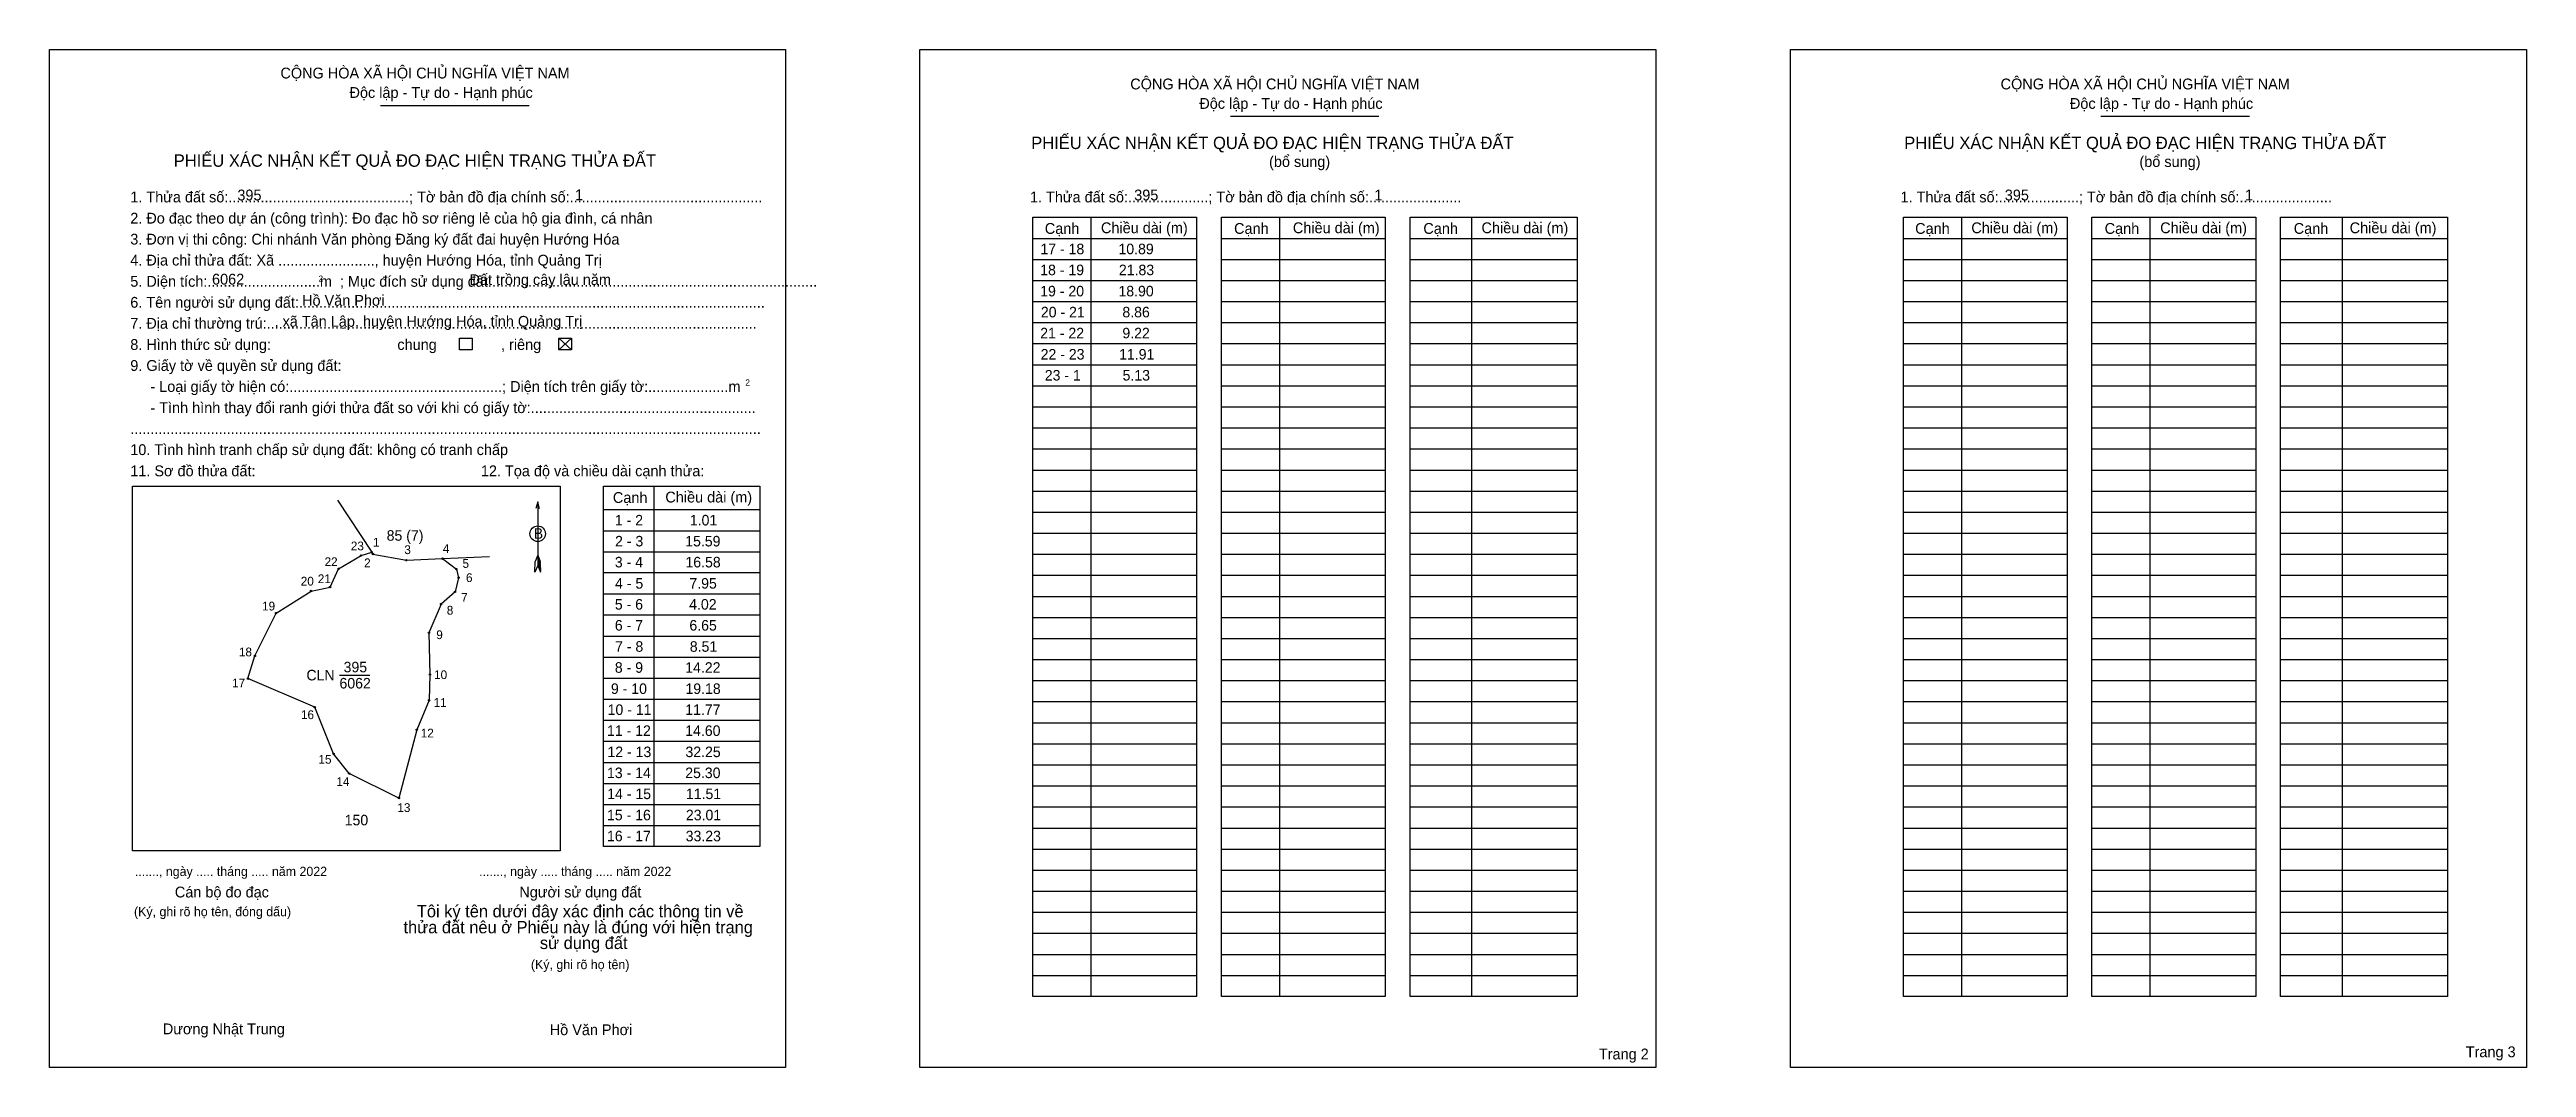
# Model space of a CAD drawing. Extents: x 546137 to 547270, y 1838507 to 1838972.
import ezdxf

# ---------------------------------------------------------------- set-up
doc = ezdxf.new("R2010")
doc.units = 0
for name, color, linetype in [('Level 1', 7, 'Continuous'), ('Level 10', 7, 'Continuous'), ('Level 11', 7, 'Continuous'), ('Level 13', 7, 'Continuous'), ('Level 2', 7, 'Continuous'), ('Level 25', 7, 'Continuous'), ('Level 48', 7, 'Continuous'), ('Level 50', 7, 'Continuous'), ('Level 52', 7, 'Continuous'), ('Level 55', 7, 'Continuous'), ('Level 6', 7, 'Continuous'), ('Level 9', 7, 'Continuous')]:
    doc.layers.add(name, color=color, linetype=linetype)

msp = doc.modelspace()

# ---------------------------------------------------------------- linework, layer by layer
at = {"layer": 'Level 1'}
for p, q in [((546136.9, 1838972.3), (546136.9, 1838972.3)), ((546535.1, 1838972.3), (546535.1, 1838972.3)), ((546288.3, 1838946.8), (546356.3, 1838946.8)), ((546677.1, 1838941.9), (546745.1, 1838941.9)), ((547075.3, 1838941.9), (547143.4, 1838941.9)), ((546613.3, 1838895.6), (546613.3, 1838539.1)), ((546699.6, 1838895.6), (546699.6, 1838539.1)), ((546787.4, 1838895.6), (546787.4, 1838539.1)), ((547011.6, 1838895.6), (547011.6, 1838539.1)), ((547097.8, 1838895.6), (547097.8, 1838539.1)), ((547185.7, 1838895.6), (547185.7, 1838539.1)), ((546586.8, 1838885.9), (546661.6, 1838885.9)), ((546586.8, 1838876.3), (546661.6, 1838876.3)), ((546673.1, 1838885.9), (546747.9, 1838885.9)), ((546673.1, 1838876.3), (546747.9, 1838876.3)), ((546759.3, 1838885.9), (546835.8, 1838885.9)), ((546759.3, 1838876.3), (546835.8, 1838876.3)), ((546985.1, 1838885.9), (547059.9, 1838885.9)), ((546985.1, 1838876.3), (547059.9, 1838876.3)), ((547071.3, 1838885.9), (547146.2, 1838885.9)), ((547071.3, 1838876.3), (547146.2, 1838876.3)), ((547157.6, 1838885.9), (547234, 1838885.9)), ((547157.6, 1838876.3), (547234, 1838876.3)), ((546586.8, 1838866.7), (546661.6, 1838866.7)), ((546673.1, 1838866.7), (546747.9, 1838866.7)), ((546759.3, 1838866.7), (546835.8, 1838866.7)), ((546985.1, 1838866.7), (547059.9, 1838866.7)), ((547071.3, 1838866.7), (547146.2, 1838866.7)), ((547157.6, 1838866.7), (547234, 1838866.7)), ((546586.8, 1838857), (546661.6, 1838857)), ((546673.1, 1838857), (546747.9, 1838857)), ((546759.3, 1838857), (546835.8, 1838857)), ((546985.1, 1838857), (547059.9, 1838857)), ((547071.3, 1838857), (547146.2, 1838857)), ((547157.6, 1838857), (547234, 1838857)), ((546586.8, 1838847.4), (546661.6, 1838847.4)), ((546673.1, 1838847.4), (546747.9, 1838847.4)), ((546759.3, 1838847.4), (546835.8, 1838847.4)), ((546985.1, 1838847.4), (547059.9, 1838847.4)), ((547071.3, 1838847.4), (547146.2, 1838847.4)), ((547157.6, 1838847.4), (547234, 1838847.4)), ((546369.9, 1838840.3), (546375.6, 1838834.9)), ((546369.9, 1838834.9), (546375.6, 1838840.3)), ((546586.8, 1838837.8), (546661.6, 1838837.8)), ((546673.1, 1838837.8), (546747.9, 1838837.8)), ((546759.3, 1838837.8), (546835.8, 1838837.8)), ((546985.1, 1838837.8), (547059.9, 1838837.8)), ((547071.3, 1838837.8), (547146.2, 1838837.8)), ((547157.6, 1838837.8), (547234, 1838837.8)), ((546586.8, 1838828.1), (546661.6, 1838828.1)), ((546673.1, 1838828.1), (546747.9, 1838828.1)), ((546759.3, 1838828.1), (546835.8, 1838828.1)), ((546985.1, 1838828.1), (547059.9, 1838828.1)), ((547071.3, 1838828.1), (547146.2, 1838828.1)), ((547157.6, 1838828.1), (547234, 1838828.1)), ((546586.8, 1838818.5), (546661.6, 1838818.5)), ((546586.8, 1838808.9), (546661.6, 1838808.9)), ((546673.1, 1838818.5), (546747.9, 1838818.5)), ((546673.1, 1838808.9), (546747.9, 1838808.9)), ((546759.3, 1838818.5), (546835.8, 1838818.5)), ((546759.3, 1838808.9), (546835.8, 1838808.9)), ((546985.1, 1838818.5), (547059.9, 1838818.5)), ((546985.1, 1838808.9), (547059.9, 1838808.9)), ((547071.3, 1838818.5), (547146.2, 1838818.5)), ((547071.3, 1838808.9), (547146.2, 1838808.9)), ((547157.6, 1838818.5), (547234, 1838818.5)), ((547157.6, 1838808.9), (547234, 1838808.9)), ((546586.8, 1838799.2), (546661.6, 1838799.2)), ((546673.1, 1838799.2), (546747.9, 1838799.2)), ((546759.3, 1838799.2), (546835.8, 1838799.2)), ((546985.1, 1838799.2), (547059.9, 1838799.2)), ((547071.3, 1838799.2), (547146.2, 1838799.2)), ((547157.6, 1838799.2), (547234, 1838799.2)), ((546586.8, 1838789.6), (546661.6, 1838789.6)), ((546673.1, 1838789.6), (546747.9, 1838789.6)), ((546759.3, 1838789.6), (546835.8, 1838789.6)), ((546985.1, 1838789.6), (547059.9, 1838789.6)), ((547071.3, 1838789.6), (547146.2, 1838789.6)), ((547157.6, 1838789.6), (547234, 1838789.6)), ((546586.8, 1838779.9), (546661.6, 1838779.9)), ((546673.1, 1838779.9), (546747.9, 1838779.9)), ((546759.3, 1838779.9), (546835.8, 1838779.9)), ((546985.1, 1838779.9), (547059.9, 1838779.9)), ((547071.3, 1838779.9), (547146.2, 1838779.9)), ((547157.6, 1838779.9), (547234, 1838779.9)), ((546174.8, 1838772.6), (546174.8, 1838772.6)), ((546360.2, 1838765.4), (546360.2, 1838736.2)), ((546413.4, 1838772.6), (546413.4, 1838607.7)), ((546586.8, 1838770.3), (546661.6, 1838770.3)), ((546673.1, 1838770.3), (546747.9, 1838770.3)), ((546759.3, 1838770.3), (546835.8, 1838770.3)), ((546985.1, 1838770.3), (547059.9, 1838770.3)), ((547071.3, 1838770.3), (547146.2, 1838770.3)), ((547157.6, 1838770.3), (547234, 1838770.3)), ((546390.3, 1838761.9), (546461.8, 1838761.9)), ((546390.3, 1838752.2), (546461.8, 1838752.2)), ((546586.8, 1838760.7), (546661.6, 1838760.7)), ((546586.8, 1838751), (546661.6, 1838751)), ((546673.1, 1838760.7), (546747.9, 1838760.7)), ((546673.1, 1838751), (546747.9, 1838751)), ((546759.3, 1838760.7), (546835.8, 1838760.7)), ((546759.3, 1838751), (546835.8, 1838751)), ((546985.1, 1838760.7), (547059.9, 1838760.7)), ((546985.1, 1838751), (547059.9, 1838751)), ((547071.3, 1838760.7), (547146.2, 1838760.7)), ((547071.3, 1838751), (547146.2, 1838751)), ((547157.6, 1838760.7), (547234, 1838760.7)), ((547157.6, 1838751), (547234, 1838751)), ((546360.2, 1838741), (546359, 1838738.1)), ((546360.2, 1838741), (546361.4, 1838738.1)), ((546360.2, 1838740.6), (546361.4, 1838737.6)), ((546360.2, 1838740.2), (546361.4, 1838737.2)), ((546360.2, 1838739.8), (546361.4, 1838736.8)), ((546390.3, 1838742.6), (546461.8, 1838742.6)), ((546586.8, 1838741.4), (546661.6, 1838741.4)), ((546673.1, 1838741.4), (546747.9, 1838741.4)), ((546759.3, 1838741.4), (546835.8, 1838741.4)), ((546985.1, 1838741.4), (547059.9, 1838741.4)), ((547071.3, 1838741.4), (547146.2, 1838741.4)), ((547157.6, 1838741.4), (547234, 1838741.4)), ((546358.9, 1838733.2), (546359, 1838738.1)), ((546360.2, 1838736.2), (546358.9, 1838733.2)), ((546360.2, 1838739.3), (546361.4, 1838736.3)), ((546360.2, 1838738.9), (546361.4, 1838735.9)), ((546360.2, 1838738.5), (546361.4, 1838735.5)), ((546360.2, 1838738.1), (546361.5, 1838735)), ((546360.2, 1838737.7), (546361.5, 1838734.6)), ((546360.2, 1838737.3), (546361.5, 1838734.2)), ((546360.2, 1838736.8), (546361.5, 1838733.8)), ((546360.2, 1838736.2), (546361.5, 1838733.2)), ((546361.5, 1838733.2), (546361.4, 1838738.1)), ((546390.3, 1838733), (546461.8, 1838733)), ((546586.8, 1838731.8), (546661.6, 1838731.8)), ((546673.1, 1838731.8), (546747.9, 1838731.8)), ((546759.3, 1838731.8), (546835.8, 1838731.8)), ((546985.1, 1838731.8), (547059.9, 1838731.8)), ((547071.3, 1838731.8), (547146.2, 1838731.8)), ((547157.6, 1838731.8), (547234, 1838731.8)), ((546390.3, 1838723.3), (546461.8, 1838723.3)), ((546586.8, 1838722.1), (546661.6, 1838722.1)), ((546673.1, 1838722.1), (546747.9, 1838722.1)), ((546759.3, 1838722.1), (546835.8, 1838722.1)), ((546985.1, 1838722.1), (547059.9, 1838722.1)), ((547071.3, 1838722.1), (547146.2, 1838722.1)), ((547157.6, 1838722.1), (547234, 1838722.1)), ((546390.3, 1838713.7), (546461.8, 1838713.7)), ((546586.8, 1838712.5), (546661.6, 1838712.5)), ((546673.1, 1838712.5), (546747.9, 1838712.5)), ((546759.3, 1838712.5), (546835.8, 1838712.5)), ((546985.1, 1838712.5), (547059.9, 1838712.5)), ((547071.3, 1838712.5), (547146.2, 1838712.5)), ((547157.6, 1838712.5), (547234, 1838712.5)), ((546390.3, 1838704), (546461.8, 1838704)), ((546390.3, 1838694.4), (546461.8, 1838694.4)), ((546586.8, 1838702.9), (546661.6, 1838702.9)), ((546673.1, 1838702.9), (546747.9, 1838702.9)), ((546759.3, 1838702.9), (546835.8, 1838702.9)), ((546985.1, 1838702.9), (547059.9, 1838702.9)), ((547071.3, 1838702.9), (547146.2, 1838702.9)), ((547157.6, 1838702.9), (547234, 1838702.9)), ((546390.3, 1838684.8), (546461.8, 1838684.8)), ((546586.8, 1838693.2), (546661.6, 1838693.2)), ((546586.8, 1838683.6), (546661.6, 1838683.6)), ((546673.1, 1838693.2), (546747.9, 1838693.2)), ((546673.1, 1838683.6), (546747.9, 1838683.6)), ((546759.3, 1838693.2), (546835.8, 1838693.2)), ((546759.3, 1838683.6), (546835.8, 1838683.6)), ((546985.1, 1838693.2), (547059.9, 1838693.2)), ((546985.1, 1838683.6), (547059.9, 1838683.6)), ((547071.3, 1838693.2), (547146.2, 1838693.2)), ((547071.3, 1838683.6), (547146.2, 1838683.6)), ((547157.6, 1838693.2), (547234, 1838693.2)), ((547157.6, 1838683.6), (547234, 1838683.6)), ((546390.3, 1838675.1), (546461.8, 1838675.1)), ((546586.8, 1838674), (546661.6, 1838674)), ((546673.1, 1838674), (546747.9, 1838674)), ((546759.3, 1838674), (546835.8, 1838674)), ((546985.1, 1838674), (547059.9, 1838674)), ((547071.3, 1838674), (547146.2, 1838674)), ((547157.6, 1838674), (547234, 1838674)), ((546390.3, 1838665.5), (546461.8, 1838665.5)), ((546586.8, 1838664.3), (546661.6, 1838664.3)), ((546673.1, 1838664.3), (546747.9, 1838664.3)), ((546759.3, 1838664.3), (546835.8, 1838664.3)), ((546985.1, 1838664.3), (547059.9, 1838664.3)), ((547071.3, 1838664.3), (547146.2, 1838664.3)), ((547157.6, 1838664.3), (547234, 1838664.3)), ((546390.3, 1838655.9), (546461.8, 1838655.9)), ((546586.8, 1838654.7), (546661.6, 1838654.7)), ((546673.1, 1838654.7), (546747.9, 1838654.7)), ((546759.3, 1838654.7), (546835.8, 1838654.7)), ((546985.1, 1838654.7), (547059.9, 1838654.7)), ((547071.3, 1838654.7), (547146.2, 1838654.7)), ((547157.6, 1838654.7), (547234, 1838654.7)), ((546390.3, 1838646.2), (546461.8, 1838646.2)), ((546586.8, 1838645), (546661.6, 1838645)), ((546673.1, 1838645), (546747.9, 1838645)), ((546759.3, 1838645), (546835.8, 1838645)), ((546985.1, 1838645), (547059.9, 1838645)), ((547071.3, 1838645), (547146.2, 1838645)), ((547157.6, 1838645), (547234, 1838645)), ((546390.3, 1838636.6), (546461.8, 1838636.6)), ((546390.3, 1838627), (546461.8, 1838627)), ((546586.8, 1838635.4), (546661.6, 1838635.4)), ((546673.1, 1838635.4), (546747.9, 1838635.4)), ((546759.3, 1838635.4), (546835.8, 1838635.4)), ((546985.1, 1838635.4), (547059.9, 1838635.4)), ((547071.3, 1838635.4), (547146.2, 1838635.4)), ((547157.6, 1838635.4), (547234, 1838635.4)), ((546390.3, 1838617.3), (546461.8, 1838617.3)), ((546586.8, 1838625.8), (546661.6, 1838625.8)), ((546586.8, 1838616.1), (546661.6, 1838616.1)), ((546673.1, 1838625.8), (546747.9, 1838625.8)), ((546673.1, 1838616.1), (546747.9, 1838616.1)), ((546759.3, 1838625.8), (546835.8, 1838625.8)), ((546759.3, 1838616.1), (546835.8, 1838616.1)), ((546985.1, 1838625.8), (547059.9, 1838625.8)), ((546985.1, 1838616.1), (547059.9, 1838616.1)), ((547071.3, 1838625.8), (547146.2, 1838625.8)), ((547071.3, 1838616.1), (547146.2, 1838616.1)), ((547157.6, 1838625.8), (547234, 1838625.8)), ((547157.6, 1838616.1), (547234, 1838616.1)), ((546370.5, 1838605.8), (546370.5, 1838605.8)), ((546586.8, 1838606.5), (546661.6, 1838606.5)), ((546673.1, 1838606.5), (546747.9, 1838606.5)), ((546759.3, 1838606.5), (546835.8, 1838606.5)), ((546985.1, 1838606.5), (547059.9, 1838606.5)), ((547071.3, 1838606.5), (547146.2, 1838606.5)), ((547157.6, 1838606.5), (547234, 1838606.5)), ((546586.8, 1838596.9), (546661.6, 1838596.9)), ((546673.1, 1838596.9), (546747.9, 1838596.9)), ((546759.3, 1838596.9), (546835.8, 1838596.9)), ((546985.1, 1838596.9), (547059.9, 1838596.9)), ((547071.3, 1838596.9), (547146.2, 1838596.9)), ((547157.6, 1838596.9), (547234, 1838596.9)), ((546586.8, 1838587.2), (546661.6, 1838587.2)), ((546673.1, 1838587.2), (546747.9, 1838587.2)), ((546759.3, 1838587.2), (546835.8, 1838587.2)), ((546985.1, 1838587.2), (547059.9, 1838587.2)), ((547071.3, 1838587.2), (547146.2, 1838587.2)), ((547157.6, 1838587.2), (547234, 1838587.2)), ((546586.8, 1838577.6), (546661.6, 1838577.6)), ((546673.1, 1838577.6), (546747.9, 1838577.6)), ((546759.3, 1838577.6), (546835.8, 1838577.6)), ((546985.1, 1838577.6), (547059.9, 1838577.6)), ((547071.3, 1838577.6), (547146.2, 1838577.6)), ((547157.6, 1838577.6), (547234, 1838577.6)), ((546586.8, 1838568), (546661.6, 1838568)), ((546586.8, 1838558.3), (546661.6, 1838558.3)), ((546673.1, 1838568), (546747.9, 1838568)), ((546673.1, 1838558.3), (546747.9, 1838558.3)), ((546759.3, 1838568), (546835.8, 1838568)), ((546759.3, 1838558.3), (546835.8, 1838558.3)), ((546985.1, 1838568), (547059.9, 1838568)), ((546985.1, 1838558.3), (547059.9, 1838558.3)), ((547071.3, 1838568), (547146.2, 1838568)), ((547071.3, 1838558.3), (547146.2, 1838558.3)), ((547157.6, 1838568), (547234, 1838568)), ((547157.6, 1838558.3), (547234, 1838558.3)), ((546586.8, 1838548.7), (546661.6, 1838548.7)), ((546673.1, 1838548.7), (546747.9, 1838548.7)), ((546759.3, 1838548.7), (546835.8, 1838548.7)), ((546985.1, 1838548.7), (547059.9, 1838548.7)), ((547071.3, 1838548.7), (547146.2, 1838548.7)), ((547157.6, 1838548.7), (547234, 1838548.7)), ((546473.6, 1838506.6), (546473.6, 1838506.6)), ((546871.8, 1838506.6), (546871.8, 1838506.6))]:
    msp.add_line(p, q, dxfattribs=at)
for points in [[(546586.8, 1838895.6), (546661.6, 1838895.6), (546661.6, 1838539.1), (546586.8, 1838539.1)], [(546673.1, 1838895.6), (546747.9, 1838895.6), (546747.9, 1838539.1), (546673.1, 1838539.1)], [(546759.3, 1838895.6), (546835.8, 1838895.6), (546835.8, 1838539.1), (546759.3, 1838539.1)], [(546985.1, 1838895.6), (547059.9, 1838895.6), (547059.9, 1838539.1), (546985.1, 1838539.1)], [(547071.3, 1838895.6), (547146.2, 1838895.6), (547146.2, 1838539.1), (547071.3, 1838539.1)], [(547157.6, 1838895.6), (547234, 1838895.6), (547234, 1838539.1), (547157.6, 1838539.1)], [(546174.8, 1838772.6), (546370.5, 1838772.6), (546370.5, 1838605.8), (546174.8, 1838605.8)], [(546390.3, 1838772.6), (546461.8, 1838772.6), (546461.8, 1838607.7), (546390.3, 1838607.7)]]:
    msp.add_lwpolyline(points, close=True, dxfattribs=at)
msp.add_lwpolyline([(546361, 1838762.3), (546360.2, 1838765.4), (546359.4, 1838762.3)], dxfattribs=at)
msp.add_circle((546360.2, 1838750.8), 3.56, dxfattribs=at)
at = {"layer": 'Level 10'}
for p, q in [((546268.6, 1838766.1), (546284.3, 1838742.3)), ((546316.7, 1838739.4), (546338.2, 1838740.4))]:
    msp.add_line(p, q, dxfattribs=at)
msp.add_lwpolyline([(546284.8, 1838741.5), (546300.1, 1838738.7), (546316.7, 1838739.4), (546323, 1838734.6), (546324, 1838730.7), (546322.4, 1838724.2), (546316, 1838718.6), (546310.4, 1838705.5), (546310.9, 1838686.4), (546310.5, 1838674.6), (546304.9, 1838661.1), (546296.7, 1838629.9), (546274, 1838641.1), (546266.8, 1838650.1), (546258.2, 1838671.4), (546227.6, 1838684.5), (546230.8, 1838694.9), (546240.5, 1838714.5), (546256.5, 1838724.6), (546265.2, 1838726.4), (546269.1, 1838734.8), (546279.4, 1838740.8), (546284.3, 1838742.3)], close=True, dxfattribs=at)
at = {"layer": 'Level 11'}
for centre in [(546279.4, 1838740.8), (546284.3, 1838742.3), (546284.8, 1838741.5), (546284.8, 1838741.5), (546316.7, 1838739.4), (546269.1, 1838734.8), (546300.1, 1838738.7), (546323, 1838734.6), (546324, 1838730.7), (546256.5, 1838724.6), (546265.2, 1838726.4), (546316, 1838718.6), (546322.4, 1838724.2), (546240.5, 1838714.5), (546310.4, 1838705.5), (546230.8, 1838694.9), (546227.6, 1838684.5), (546310.9, 1838686.4), (546258.2, 1838671.4), (546310.5, 1838674.6), (546304.9, 1838661.1), (546266.8, 1838650.1), (546274, 1838641.1), (546296.7, 1838629.9)]:
    msp.add_circle(centre, 0.321, dxfattribs=at)
at = {"layer": 'Level 2'}
for points in [[(546136.9, 1838972.3), (546473.6, 1838972.3), (546473.6, 1838506.6), (546136.9, 1838506.6)], [(546535.1, 1838972.3), (546871.8, 1838972.3), (546871.8, 1838506.6), (546535.1, 1838506.6)], [(546933.4, 1838972.3), (547270.1, 1838972.3), (547270.1, 1838506.6), (546933.4, 1838506.6)]]:
    msp.add_lwpolyline(points, close=True, dxfattribs=at)
at = {"layer": 'Level 25'}
for p, q in [((546269.1, 1838734.8), (546279.4, 1838740.8)), ((546240.5, 1838714.5), (546256.5, 1838724.6)), ((546258.2, 1838671.4), (546227.6, 1838684.5))]:
    msp.add_line(p, q, dxfattribs=at)
at = {"layer": 'Level 50'}
for points in [[(546324.4, 1838840.3), (546330.2, 1838840.3), (546330.2, 1838834.9), (546324.4, 1838834.9)], [(546369.9, 1838840.3), (546375.6, 1838840.3), (546375.6, 1838834.9), (546369.9, 1838834.9)]]:
    msp.add_lwpolyline(points, close=True, dxfattribs=at)
at = {"layer": 'Level 9'}
msp.add_line((546269.5, 1838686.1), (546283.4, 1838686.1), dxfattribs=at)

# ---------------------------------------------------------------- texts
at = {"layer": 'Level 1'}
for s, height, p in [('CỘNG HÒA XÃ HỘI CHỦ NGHĨA VIỆT NAM', 4.946, (546242.5, 1838959.1)), ('Độc lập - Tự do - Hạnh phúc', 4.946, (546274.1, 1838950.2)), ('CỘNG HÒA XÃ HỘI CHỦ NGHĨA VIỆT NAM', 4.946, (546631.3, 1838954.1)), ('CỘNG HÒA XÃ HỘI CHỦ NGHĨA VIỆT NAM', 4.946, (547029.5, 1838954.1)), ('Độc lập - Tự do - Hạnh phúc', 4.946, (546662.9, 1838945.2)), ('Độc lập - Tự do - Hạnh phúc', 4.946, (547061.2, 1838945.2)), ('PHIẾU XÁC NHẬN KẾT QUẢ ĐO ĐẠC HIỆN TRẠNG THỬA ĐẤT', 5.653, (546586, 1838926.8)), ('PHIẾU XÁC NHẬN KẾT QUẢ ĐO ĐẠC HIỆN TRẠNG THỬA ĐẤT', 5.653, (546985.4, 1838926.8)), ('PHIẾU XÁC NHẬN KẾT QUẢ ĐO ĐẠC HIỆN TRẠNG THỬA ĐẤT', 5.653, (546193.7, 1838918.7)), ('(bổ sung)', 4.95, (546694.8, 1838918.6)), ('(bổ sung)', 4.95, (547093, 1838918.6)), ('2. Đo đạc theo dự án (công trình): Đo đạc hồ sơ riêng lẻ của hộ gia đình, cá nhân', 4.946, (546173.8, 1838892.7)), ('1. Thửa đất số:.............................................; Tờ bản đồ địa chính số:................................................', 4.9459, (546173.8, 1838902.4)), ('1. Thửa đất số:....................; Tờ bản đồ địa chính số:.......................', 4.946, (546585.4, 1838902.4)), ('1. Thửa đất số:....................; Tờ bản đồ địa chính số:.......................', 4.946, (546983.7, 1838902.4)), ('3. Đơn vị thi công: Chi nhánh Văn phòng Đăng ký đất đai huyện Hướng Hóa', 4.946, (546173.8, 1838883.1)), ('Cạnh', 4.95, (546592.2, 1838888)), ('Chiều dài (m)', 4.946, (546617.9, 1838888.3)), ('Cạnh', 4.95, (546678.8, 1838888)), ('Chiều dài (m)', 4.946, (546705.7, 1838888.3)), ('Cạnh', 4.95, (546765.4, 1838888)), ('Chiều dài (m)', 4.946, (546792, 1838888.3)), ('Cạnh', 4.95, (546990.4, 1838888)), ('Chiều dài (m)', 4.946, (547016.1, 1838888.3)), ('Cạnh', 4.95, (547077.1, 1838888)), ('Chiều dài (m)', 4.946, (547102.5, 1838888.3)), ('Cạnh', 4.95, (547163.6, 1838888)), ('Chiều dài (m)', 4.946, (547189.2, 1838888.3)), ('4. Địa chỉ thửa đất: Xã ........................, huyện Hướng Hóa, tỉnh Quảng Trị', 4.946, (546173.8, 1838873.5)), ('5. Diện tích:............................m  ; Mục đích sử dụng đất:.................................................................................', 4.9459, (546173.8, 1838863.8)), ('2', 2.83, (546259.9, 1838866.1)), ('6. Tên người sử dụng đất:....................................................................................................................', 4.9459, (546173.8, 1838854.2)), ('7. Địa chỉ thường trú:..........................................................................................................................', 4.9459, (546173.8, 1838844.6)), ('9. Giấy tờ về quyền sử dụng đất:', 4.946, (546173.8, 1838825.3)), ('chung                , riêng', 4.946, (546296, 1838834.9)), ('     - Loại giấy tờ hiện có:.....................................................; Diện tích trên giấy tờ:....................m', 4.9459, (546173.8, 1838815.7)), ('2', 2.83, (546455.2, 1838818.6)), ('     - Tình hình thay đổi ranh giới thửa đất so với khi có giấy tờ:........................................................', 4.9459, (546173.8, 1838806)), ('.............................................................................................................................................................', 4.9459, (546173.8, 1838796.4)), ('10. Tình hình tranh chấp sử dụng đất: không có tranh chấp', 4.946, (546173.8, 1838786.8)), ('11. Sơ đồ thửa đất:', 4.946, (546173.8, 1838777.1)), ('12. Tọa độ và chiều dài cạnh thửa:', 4.946, (546334.2, 1838777.1)), ('Cạnh', 4.95, (546394.6, 1838764.9)), ('Chiều dài (m)', 4.946, (546418.6, 1838765.1)), ('B', 4.82, (546358.4, 1838748.5)), ('......., ngày ..... tháng ..... năm 2022', 4.24, (546175.9, 1838594.2)), ('......., ngày ..... tháng ..... năm 2022', 4.24, (546333.4, 1838594.2)), ('Cán bộ đo đạc', 4.946, (546194.2, 1838584.4)), ('Tôi ký tên dưới đây xác định các thông tin về', 5.62, (546304.9, 1838575.3)), ('Người sử dụng đất', 4.946, (546351.8, 1838584.4)), ('(Ký, ghi rõ họ tên, đóng dấu)', 4.24, (546175.5, 1838575.8)), ('thửa đất nêu ở Phiếu này là đúng với hiện trạng', 5.62, (546298.8, 1838568)), ('sử dụng đất', 5.62, (546361.2, 1838560.8)), ('(Ký, ghi rõ họ tên)', 4.24, (546357.1, 1838551.6)), ('Dương Nhật Trung', 4.946, (546188.7, 1838521.8)), ('Trang 2', 4.95, (546845.7, 1838510.3)), ('Trang 3', 4.95, (547242.3, 1838511.3))]:
    msp.add_text(s, height=height, dxfattribs=at).set_placement(p)
at = {"layer": 'Level 13'}
for s, p in [('CLN', (546254.4, 1838683.7)), ('6062', (546269.5, 1838680)), ('395', (546271.4, 1838687.4))]:
    msp.add_text(s, height=4.82, dxfattribs=at).set_placement(p)
at = {"layer": 'Level 48'}
msp.add_text('8. Hình thức sử dụng:', height=4.946, dxfattribs=at).set_placement((546173.8, 1838834.9))
at = {"layer": 'Level 52'}
for s, p in [('17 - 18', (546590.2, 1838878.7)), ('10.89', (546625.9, 1838878.7)), ('18 - 19', (546590.1, 1838869.1)), ('19 - 20', (546590.1, 1838859.4)), ('21.83', (546626.1, 1838869.1)), ('18.90', (546625.9, 1838859.4)), ('20 - 21', (546590.4, 1838849.8)), ('8.86', (546627.7, 1838849.8)), ('21 - 22', (546590.1, 1838840.2)), ('9.22', (546627.7, 1838840.2)), ('22 - 23', (546590.3, 1838830.5)), ('11.91', (546626.2, 1838830.5)), ('23 - 1', (546592.2, 1838820.9)), ('5.13', (546627.8, 1838820.9)), ('1 - 2', (546395.5, 1838754.6)), ('1.01', (546429.8, 1838754.6)), ('3 - 4', (546395.5, 1838735.4)), ('2 - 3', (546395.6, 1838745)), ('15.59', (546427.7, 1838745)), ('16.58', (546427.8, 1838735.4)), ('4 - 5', (546395.6, 1838725.7)), ('7.95', (546429.6, 1838725.7)), ('5 - 6', (546395.5, 1838716.1)), ('4.02', (546429.5, 1838716.1)), ('6 - 7', (546395.5, 1838706.5)), ('6.65', (546429.6, 1838706.5)), ('7 - 8', (546395.6, 1838696.8)), ('8.51', (546429.8, 1838696.8)), ('8 - 9', (546395.5, 1838687.2)), ('14.22', (546427.7, 1838687.2)), ('10 - 11', (546392.2, 1838667.9)), ('9 - 10', (546393.7, 1838677.5)), ('11.77', (546427.7, 1838667.9)), ('19.18', (546427.8, 1838677.5)), ('11 - 12', (546391.9, 1838658.3)), ('14.60', (546427.7, 1838658.3)), ('12 - 13', (546392.1, 1838648.6)), ('32.25', (546427.8, 1838648.6)), ('13 - 14', (546391.9, 1838639)), ('25.30', (546427.7, 1838639)), ('14 - 15', (546392, 1838629.4)), ('11.51', (546428, 1838629.4)), ('15 - 16', (546391.9, 1838619.7)), ('16 - 17', (546391.9, 1838610.1)), ('33.23', (546427.9, 1838610.1)), ('23.01', (546428, 1838619.7))]:
    msp.add_text(s, height=4.82, dxfattribs=at).set_placement(p)
at = {"layer": 'Level 55'}
for s, p in [('23', (546279.3, 1838740.8)), ('1', (546284.2, 1838742.3)), ('2', (546284.8, 1838741.5)), ('22', (546269, 1838734.8)), ('3', (546300.1, 1838738.7)), ('4', (546316.6, 1838739.4)), ('5', (546323, 1838734.6)), ('6', (546323.9, 1838730.7)), ('20', (546256.4, 1838724.6)), ('21', (546265, 1838726.4)), ('8', (546316, 1838718.6)), ('7', (546322.4, 1838724.2)), ('19', (546240.4, 1838714.5)), ('9', (546310.3, 1838705.5)), ('18', (546230.7, 1838694.9)), ('17', (546227.5, 1838684.5)), ('10', (546310.8, 1838686.4)), ('11', (546310.4, 1838674.6)), ('16', (546258, 1838671.4)), ('12', (546304.8, 1838661.1)), ('15', (546266.7, 1838650.1)), ('14', (546273.9, 1838641.1)), ('13', (546296.6, 1838629.9))]:
    msp.add_text(s, height=0.161, dxfattribs=at).set_placement(p)
at = {"layer": 'Level 6'}
for s, height, p in [('395', 4.95, (546222.8, 1838903.3)), ('1', 4.95, (546377.3, 1838903.4)), ('395', 4.95, (546633.1, 1838903.3)), ('1', 4.95, (546743, 1838903.3)), ('395', 4.95, (547031.4, 1838903.3)), ('1', 4.95, (547141.3, 1838903.3)), ('6062', 4.95, (546211.2, 1838864.8)), ('Đất trồng cây lâu năm', 4.946, (546329, 1838864.6)), ('Hồ Văn Phơi', 4.946, (546252.4, 1838855.1)), (', xã Tân Lập, huyện Hướng Hóa, tỉnh Quảng Trị', 4.946, (546239.8, 1838845.5)), ('Hồ Văn Phơi', 4.946, (546365.7, 1838521.4))]:
    msp.add_text(s, height=height, dxfattribs=at).set_placement(p)
at = {"layer": 'Level 9'}
for s, height, p in [('85 (7)', 4.82, (546291.1, 1838747.6)), ('22', 4.01, (546262.7, 1838736)), ('23', 4.01, (546274.7, 1838743.2)), ('1', 4.01, (546284.8, 1838744.9)), ('3', 4.01, (546299.2, 1838741.5)), ('4', 4.01, (546316.8, 1838742)), ('20', 4.01, (546251.8, 1838727.1)), ('21', 4.01, (546259.6, 1838728.2)), ('2', 4.01, (546280.8, 1838735.5)), ('5', 4.01, (546325.8, 1838735.2)), ('6', 4.01, (546327.4, 1838728.7)), ('19', 4.01, (546234.1, 1838715.7)), ('8', 4.01, (546318.6, 1838713.8)), ('7', 4.01, (546325.2, 1838719.7)), ('9', 4.01, (546313.8, 1838702.6)), ('18', 4.01, (546223.5, 1838694.7)), ('17', 4.01, (546220.4, 1838680.5)), ('10', 4.01, (546312.8, 1838684.3)), ('11', 4.01, (546312.6, 1838671.6)), ('16', 4.01, (546251.9, 1838666)), ('12', 4.01, (546306.7, 1838657.6)), ('15', 4.01, (546259.9, 1838645.6)), ('14', 4.01, (546268.1, 1838635.4)), ('13', 4.01, (546296, 1838623.5)), ('150', 4.82, (546271.9, 1838617.4))]:
    msp.add_text(s, height=height, dxfattribs=at).set_placement(p)

doc.saveas('drawing.dxf')
